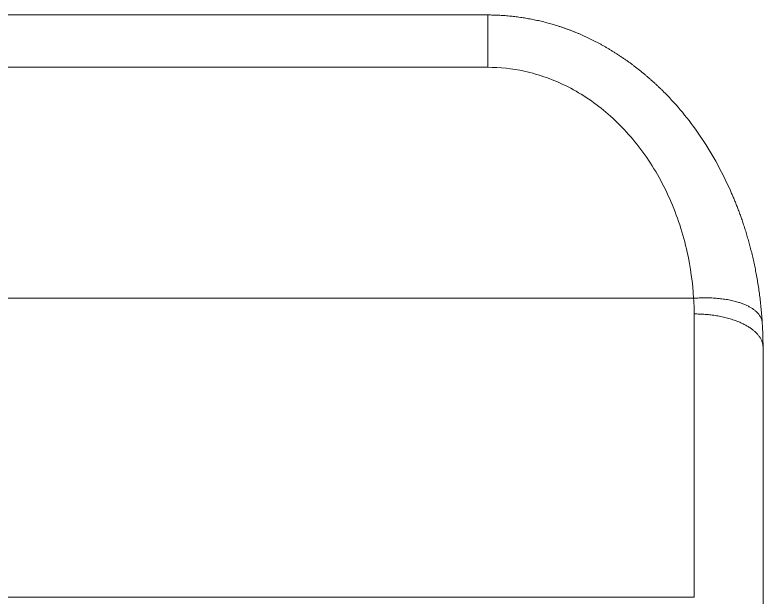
# Model space of a CAD drawing. Extents: x 6534 to 7663, y 0 to 827.
# Drawn here: x 6974.82 to 6980.73, y 243.63 to 248.23 of the extents above; entities that cross this region are included whole.
import ezdxf

# ---------------------------------------------------------------- set-up
doc = ezdxf.new("R2010")
doc.units = 0
doc.header["$LTSCALE"] = 30
doc.header["$MEASUREMENT"] = 0
doc.layers.add('1', color=7, linetype='CONTINUOUS')

msp = doc.modelspace()

# ---------------------------------------------------------------- linework, layer by layer
at = {"layer": '1', "color": 7, "linetype": 'Continuous', "lineweight": 18}
msp.add_line((6978.5575, 248.2273), (6966.3119, 248.2273), dxfattribs=at)
at = {"layer": '1', "color": 7, "linetype": 'Continuous', "lineweight": 13}
for p, q in [((6966.3119, 247.8142), (6978.5575, 247.8142)), ((6980.1835, 245.9903), (6964.6953, 245.9903)), ((6964.6953, 243.6313), (6980.1879, 243.6313))]:
    msp.add_line(p, q, dxfattribs=at)
for points, weights in [([(6978.5575, 248.2273), (6978.5575, 248.2275), (6978.5575, 248.0666), (6978.5575, 247.8142)], [1.04549496606, 0.957393552966, 0.997249027111, 1.16506138849]), ([(6980.1835, 245.9903), (6980.4944, 246.0142), (6980.7171, 245.934), (6980.7256, 245.7954)], [1.16506565167, 0.944974982559, 0.944978116156, 1.16507505246]), ([(6980.1879, 245.8666), (6980.5063, 245.8666), (6980.7314, 245.7574), (6980.7314, 245.6029)], [1.17157279675, 0.942808999337, 0.942809067749, 1.17157300199])]:
    msp.add_rational_spline(points, weights, degree=3, dxfattribs=at)
at = {"layer": '1', "color": 7, "linetype": 'Continuous', "lineweight": 18}
for points, knots in [([(6978.5575, 248.2273), (6978.5645, 248.2273), (6978.5786, 248.2272), (6978.5998, 248.2268), (6978.621, 248.2262), (6978.6423, 248.2253), (6978.6637, 248.2242), (6978.6852, 248.2228), (6978.7067, 248.2211), (6978.7282, 248.2191), (6978.7499, 248.2169), (6978.7716, 248.2145), (6978.7933, 248.2117), (6978.8151, 248.2087), (6978.8369, 248.2055), (6978.8587, 248.2019), (6978.8806, 248.1981), (6978.9025, 248.194), (6978.9245, 248.1896), (6978.9465, 248.1849), (6978.9684, 248.18), (6978.9904, 248.1747), (6979.0125, 248.1692), (6979.0345, 248.1634), (6979.0565, 248.1573), (6979.0786, 248.1509), (6979.1006, 248.1442), (6979.1226, 248.1372), (6979.1447, 248.1299), (6979.1667, 248.1223), (6979.1887, 248.1144), (6979.2106, 248.1062), (6979.2326, 248.0977), (6979.2545, 248.0889), (6979.2764, 248.0798), (6979.2983, 248.0704), (6979.3201, 248.0606), (6979.3419, 248.0506), (6979.3637, 248.0402), (6979.3854, 248.0295), (6979.407, 248.0185), (6979.4286, 248.0072), (6979.4501, 247.9956), (6979.4716, 247.9837), (6979.493, 247.9714), (6979.5143, 247.9589), (6979.5356, 247.9461), (6979.5567, 247.933), (6979.5778, 247.9196), (6979.5988, 247.9059), (6979.6197, 247.8919), (6979.6405, 247.8776), (6979.6611, 247.863), (6979.6817, 247.8482), (6979.7022, 247.8331), (6979.7225, 247.8177), (6979.7428, 247.802), (6979.7629, 247.786), (6979.7828, 247.7698), (6979.8027, 247.7533), (6979.8224, 247.7365), (6979.8419, 247.7195), (6979.8613, 247.7022), (6979.8806, 247.6846), (6979.8997, 247.6668), (6979.9186, 247.6487), (6979.9374, 247.6304), (6979.9986, 247.5693), (6980.1012, 247.456), (6980.2362, 247.2761), (6980.3638, 247.0694), (6980.4435, 246.9098), (6980.487, 246.8107), (6980.5, 246.7801), (6980.5131, 246.7483), (6980.5262, 246.7152), (6980.5394, 246.6808), (6980.5526, 246.6451), (6980.5656, 246.6081), (6980.5786, 246.5698), (6980.5913, 246.5303), (6980.6038, 246.4895), (6980.616, 246.4474), (6980.6278, 246.4041), (6980.6393, 246.3596), (6980.6503, 246.3138), (6980.6608, 246.2669), (6980.6708, 246.2187), (6980.6802, 246.1694), (6980.689, 246.119), (6980.6971, 246.0675), (6980.7045, 246.0149), (6980.7111, 245.9614), (6980.7168, 245.9069), (6980.7217, 245.8514), (6980.7242, 245.8142), (6980.7255, 245.7954)], [0, 0, 0, 0, 0.005744, 0.011512, 0.017302, 0.023115, 0.028951, 0.03481, 0.040691, 0.046595, 0.052522, 0.058472, 0.064444, 0.070439, 0.076457, 0.082498, 0.088561, 0.094648, 0.100758, 0.106891, 0.113047, 0.119227, 0.125431, 0.131658, 0.13791, 0.144186, 0.150486, 0.156811, 0.163162, 0.169537, 0.175939, 0.182366, 0.18882, 0.1953, 0.201808, 0.208343, 0.214906, 0.221497, 0.228117, 0.234765, 0.241441, 0.248144, 0.254876, 0.261634, 0.268419, 0.275231, 0.28207, 0.288935, 0.295825, 0.302741, 0.309682, 0.316649, 0.32364, 0.330655, 0.337695, 0.344758, 0.351845, 0.358955, 0.366088, 0.373243, 0.380421, 0.387622, 0.394844, 0.402087, 0.409352, 0.416638, 0.423945, 0.431273, 0.488847, 0.551821, 0.620128, 0.693467, 0.702507, 0.711895, 0.721631, 0.731711, 0.742133, 0.752896, 0.763995, 0.775427, 0.787188, 0.799274, 0.811682, 0.824408, 0.83745, 0.850801, 0.864458, 0.878414, 0.892665, 0.907203, 0.922021, 0.937111, 0.952464, 0.968071, 0.98392, 1, 1, 1, 1]), ([(6980.1879, 245.8666), (6980.1879, 245.8815), (6980.1874, 245.9226), (6980.1854, 245.9639), (6980.1835, 245.9903)], [0, 0, 0, 0, 0.362334, 1, 1, 1, 1])]:
    msp.add_open_spline(points, degree=3, knots=knots, dxfattribs=at)
at = {"layer": '1', "color": 7, "linetype": 'Continuous', "lineweight": 13}
msp.add_open_spline([(6980.1835, 245.9903), (6980.1761, 246.1128), (6980.1383, 246.3839), (6980.0088, 246.7804), (6979.7955, 247.1528), (6979.5206, 247.4547), (6979.1998, 247.6728), (6978.8722, 247.7907), (6978.6541, 247.8141), (6978.5575, 247.8142)], degree=3, knots=[0, 0, 0, 0, 0.128875, 0.286698, 0.441451, 0.592421, 0.739904, 0.884651, 1, 1, 1, 1], dxfattribs=at)
msp.add_open_spline([(6980.1879, 243.6313), (6980.1879, 243.6679), (6980.1879, 243.7576), (6980.1879, 243.9397), (6980.1879, 244.1671), (6980.1879, 244.437), (6980.1879, 244.7457), (6980.1879, 245.0893), (6980.1879, 245.4634), (6980.1879, 245.7299), (6980.1879, 245.8666)], degree=3, dxfattribs=at)
at = {"layer": '1', "color": 7, "linetype": 'Continuous', "lineweight": 18}
for points, degree in [([(6980.7314, 245.6029), (6980.7314, 245.6666), (6980.7295, 245.7308), (6980.7256, 245.7954)], 3), ([(6980.7314, 245.6029), (6980.7314, 245.1228), (6980.7314, 244.2819), (6980.7314, 243.6039), (6980.7314, 243.1238), (6980.7314, 242.9951)], 2)]:
    msp.add_open_spline(points, degree=degree, dxfattribs=at)

doc.saveas('drawing.dxf')
